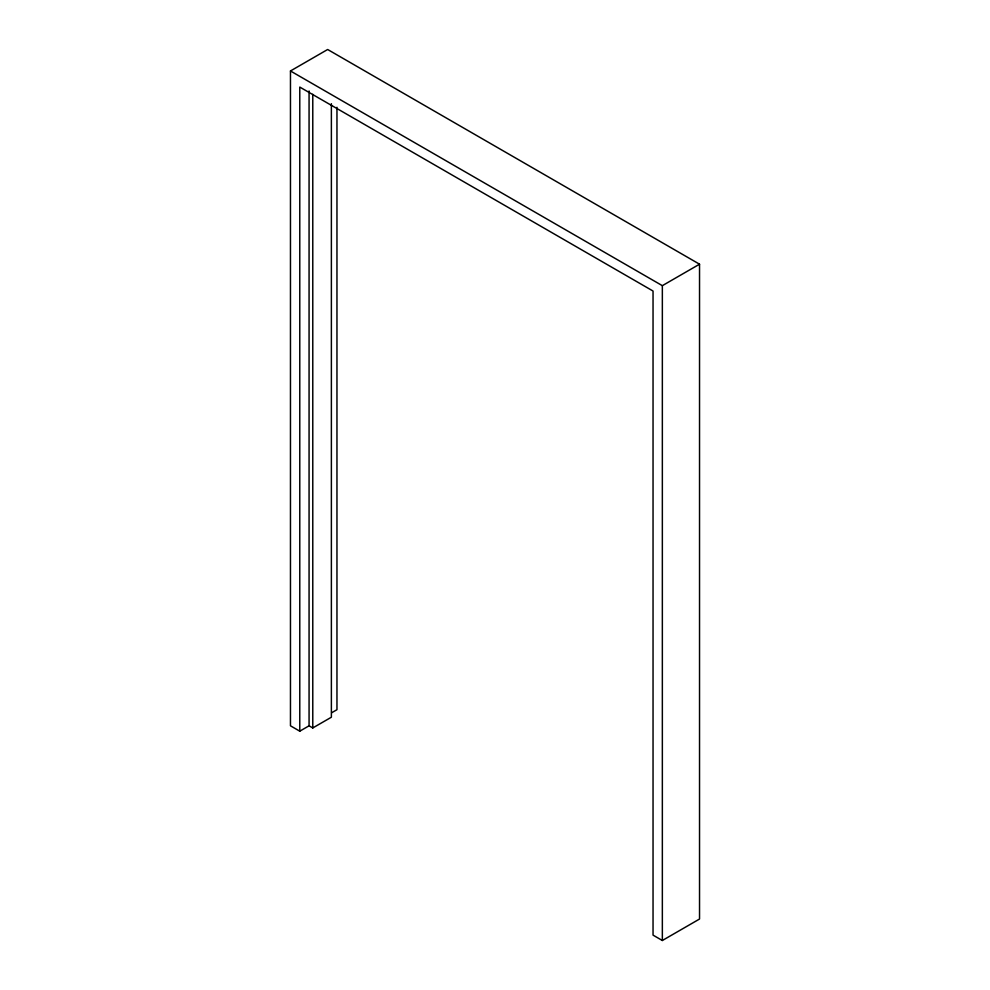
<?xml version="1.0" encoding="UTF-8"?>
<svg xmlns="http://www.w3.org/2000/svg" width="990" height="990" viewBox="0 0 990 990"><rect width="100%" height="100%" fill="white"/><g stroke="black" fill="none" stroke-linecap="round" stroke-linejoin="round"><path stroke-width="1.49" d="M290.466 70.971L327.653 49.5L699.534 264.194L699.534 919.029L662.347 940.5L653.041 935.129L653.041 291.035L299.772 87.07L299.772 731.177L290.466 725.806L290.466 70.971L662.347 285.665L699.534 264.194M299.772 731.177L309.066 725.806L312.778 727.947L331.378 717.218L331.378 103.678M331.638 712.763L336.959 709.706L336.959 107.304M662.347 285.665L662.347 940.5M312.778 94.322L312.778 727.947M309.066 90.969L309.066 725.806"/></g></svg>
